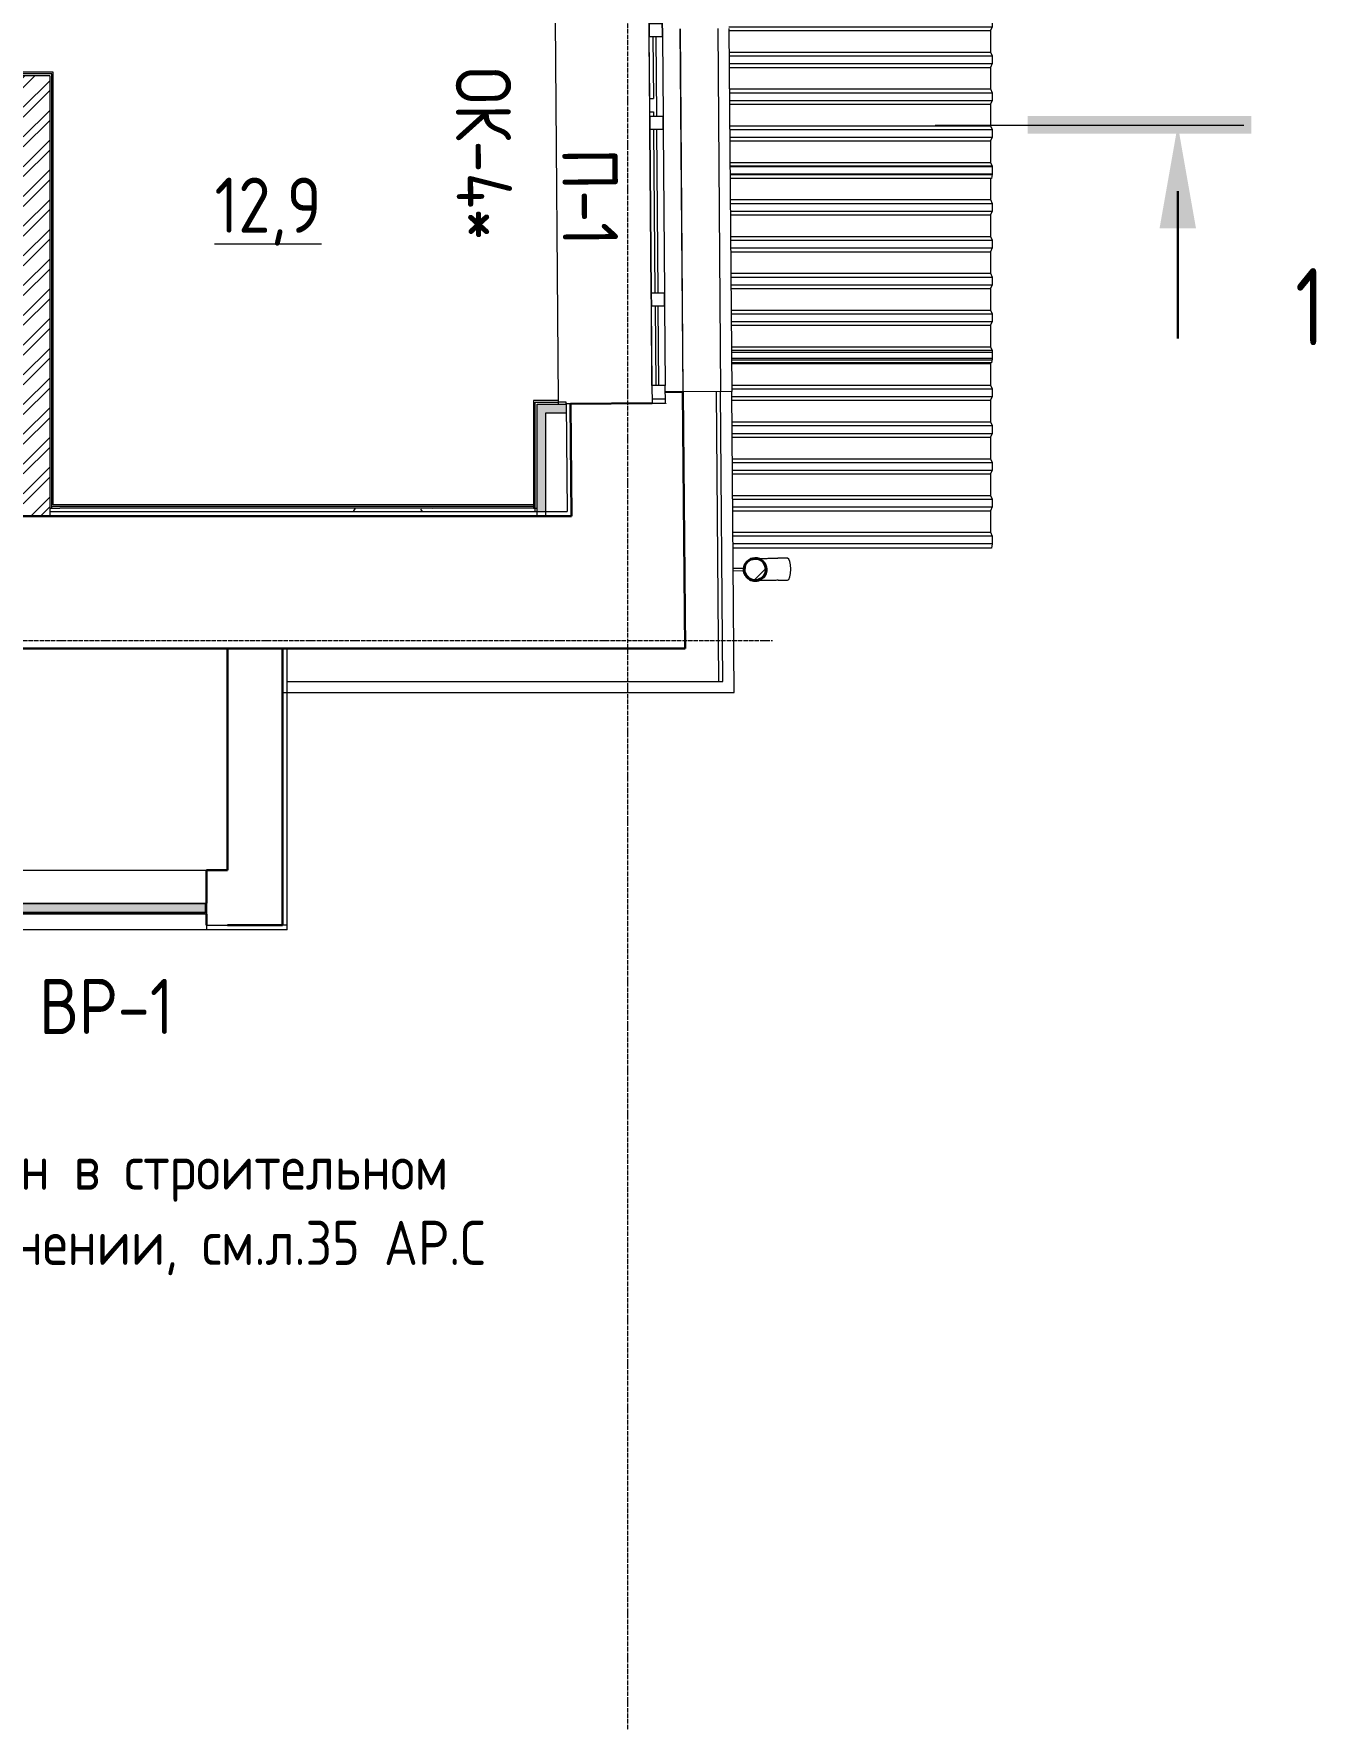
# Model space of a CAD drawing. Header units: millimetres. Extents: x -11345 to 411485, y -9810 to 73012.
# Drawn here: x 84711 to 90522, y 3409 to 11044 of the extents above; entities that cross this region are included whole.
import ezdxf

# ---------------------------------------------------------------- set-up
doc = ezdxf.new("R2010")
doc.units = ezdxf.units.MM
doc.linetypes.add('ADSK_Линия сетки', pattern=[25, 20, -2.5, 0, -2.5])
for name, color, linetype, lineweight in [('_ Окна', 7, 'Continuous', 9), ('Аннотация', 7, 'Continuous', 18), ('Марки окон', 7, 'Continuous', 20), ('Марки помещений', 7, 'Continuous', 20), ('Обобщенные модели', 7, 'Continuous', 18), ('Окна', 7, 'Continuous', 9), ('Оси', 253, 'Continuous', 9), ('Перекрытие', 7, 'Continuous', 9), ('Разрезы', 7, 'Continuous', 9), ('Стены внутренние', 7, 'Continuous', 18), ('Стены наружные', 7, 'Continuous', 18), ('Стены несущие', 7, 'Continuous', 30), ('Стены отделка', 7, 'Continuous', 30), ('Стены штриховка', 7, 'Continuous', 9)]:
    doc.layers.add(name, color=color, linetype=linetype, lineweight=lineweight)
doc.styles.add('GOST Common_2', font='GOST_Common.ttf', dxfattribs={"width": 0.9, "height": 250})
doc.styles.add('GOST Common_4', font='GOST_Common.ttf', dxfattribs={"width": 0.8, "height": 350})
doc.styles.add('GOST Common_6', font='GOST_Common.ttf', dxfattribs={"width": 0.9, "height": 200})

# ---------------------------------------------------------------- blocks, each defined once
blk = doc.blocks.new('Водосток - Тип 1 _карниз больше 490мм_-5167118-План 1-го этажа')
at = {"layer": 'Обобщенные модели', "lineweight": 9}
h = blk.add_hatch(dxfattribs=at)
h.set_pattern_fill('FP_16', color=256, style=0, pattern_type=2)
h.set_pattern_definition([(134.537, (8289.9, -55833.66), (-106.91965, -105.20546), [])])
h.paths.add_polyline_path([(173.7, 148.9), (173.3, 172), (164.1, 191.2), (146.7, 205), (125, 210), (103.3, 205), (85.9, 191.2), (76.3, 171.1), (77.4, 146.5), (85.9, 128.8), (103.3, 115), (126.1, 110.3), (146.7, 115), (164.1, 128.8), (173.6, 148.5)])
at = {"layer": 'Обобщенные модели'}
for p, q in [((75, 306.2), (75, 263.6)), ((175, 263.6), (175, 306.2)), ((120, 109.1), (120, 60)), ((130, 60), (130, 109.1))]:
    blk.add_line(p, q, dxfattribs=at)
at = {"layer": 'Обобщенные модели', "flags": 128}
for points in [[(75, 173), (75, 174.3), (75, 177), (75, 179.8), (75, 182.9), (75, 186.2), (75, 189.7), (75, 193.4), (75, 197.2), (75, 201.3), (75, 205.5), (75, 209.9), (75, 214.4), (75, 219.1), (75, 224), (75, 229), (75, 234.1), (75, 239.3), (75, 244.6), (75, 250.1), (75, 255.6), (75, 261.3), (75, 263.6)], [(175, 263.6), (175, 258), (175, 252.4), (175, 246.9), (175, 241.5), (175, 236.2), (175, 231.1), (175, 226), (175, 221.1), (175, 216.4), (175, 211.8), (175, 207.3), (175, 203), (175, 198.9), (175, 194.9), (175, 191.2), (175, 187.6), (175, 184.3), (175, 181.1), (175, 178.1), (175, 175.4), (175, 173)]]:
    blk.add_lwpolyline(points, dxfattribs=at)
at = {"layer": 'Обобщенные модели'}
for start, end in [(90, 270), (270, 90)]:
    blk.add_arc((125, 160), 52, start, end, dxfattribs=at)
at = {"layer": 'Обобщенные модели', "lineweight": 40}
for start, end in [(90, 270), (270, 90)]:
    blk.add_arc((125, 160), 50, start, end, dxfattribs=at)
at = {"layer": 'Обобщенные модели'}
for start_param, end_param in [(4.712389, 6.283185), (3.141593, 4.712389)]:
    blk.add_ellipse((125, 306.2), major_axis=(-50, 0), ratio=0.309017, start_param=start_param, end_param=end_param, dxfattribs=at)
blk = doc.blocks.new('Roof Cladding - 833x50mm-3052797-План 1-го этажа')
at = {"layer": 'Обобщенные модели'}
for p, q in [((55817.8, 9602.4), (56999.8, 9602.4)), ((55818.1, 9567.4), (56999.8, 9567.4)), ((55818.2, 9550.4), (56991.3, 9550.4)), ((56993.1, 9553.9), (56991.3, 9550.4)), ((56991.3, 9550.4), (56991.3, 9452.7)), ((56999.8, 9567.4), (56998, 9563.8)), ((56999.8, 9602.4), (56999.8, 9567.4)), ((55819, 9452.7), (56991.3, 9452.7)), ((55819.2, 9435.7), (56999.8, 9435.7)), ((55819.5, 9400.7), (56999.8, 9400.7)), ((56991.3, 9452.7), (56999.8, 9435.7)), ((56999.8, 9400.7), (56991.3, 9383.7)), ((56999.8, 9435.7), (56999.8, 9400.7)), ((55819.6, 9383.7), (56991.3, 9383.7)), ((56991.3, 9383.7), (56991.3, 9286)), ((55820.4, 9286), (56991.3, 9286)), ((55820.5, 9269), (56999.8, 9269)), ((56991.3, 9286), (56999.8, 9269)), ((56999.8, 9269), (56999.8, 9234)), ((55820.8, 9234), (56999.8, 9234)), ((55820.9, 9217), (56991.3, 9217)), ((56999.8, 9234), (56991.3, 9217)), ((56991.3, 9217), (56991.3, 9119.3)), ((55821.7, 9119.3), (56991.3, 9119.3)), ((55821.9, 9102.3), (56999.8, 9102.3)), ((56991.3, 9119.3), (56999.8, 9102.3)), ((56999.8, 9102.3), (56999.8, 9067.3)), ((55822.2, 9067.3), (56999.8, 9067.3)), ((55822.3, 9050.3), (56991.3, 9050.3)), ((56999.8, 9067.3), (56991.3, 9050.3)), ((56991.3, 9050.3), (56991.3, 8952.6)), ((55823.1, 8952.6), (56991.3, 8952.6)), ((55823.2, 8935.6), (56999.8, 8935.6)), ((56991.3, 8952.6), (56999.8, 8935.6)), ((56999.8, 8935.6), (56999.8, 8900.6)), ((55823.5, 8900.6), (56999.8, 8900.6)), ((55823.6, 8883.6), (56991.3, 8883.6)), ((56999.8, 8900.6), (56991.3, 8883.6)), ((56991.3, 8883.6), (56991.3, 8785.9)), ((55824.4, 8785.9), (56991.3, 8785.9)), ((56991.3, 8785.9), (56999.8, 8768.9)), ((56999.8, 8768.9), (55824.6, 8768.9)), ((56999.8, 8733.9), (55824.8, 8733.9)), ((56996.3, 8713.9), (55825, 8713.9)), ((56999.8, 8733.9), (56996.3, 8713.9)), ((56999.8, 8768.9), (56999.8, 8733.9))]:
    blk.add_line(p, q, dxfattribs=at)
blk = doc.blocks.new('Roof Cladding - 833x50mm-V24-План 1-го этажа')
at = {"layer": 'Обобщенные модели'}
for p, q in [((55811, 10442.4), (56999.8, 10442.4)), ((55811.3, 10407.4), (56999.8, 10407.4)), ((56991.3, 10388.9), (56991.3, 10292.7)), ((56999.8, 10442.4), (56999.8, 10407.4)), ((55812.2, 10292.7), (56991.3, 10292.7)), ((55812.4, 10275.7), (56999.8, 10275.7)), ((55812.7, 10240.7), (56999.8, 10240.7)), ((56991.3, 10292.7), (56999.8, 10275.7)), ((56999.8, 10240.7), (56991.3, 10223.7)), ((56999.8, 10275.7), (56999.8, 10240.7)), ((55812.8, 10223.7), (56991.3, 10223.7)), ((56991.3, 10223.7), (56991.3, 10126)), ((55813.6, 10126), (56991.3, 10126)), ((55813.7, 10109), (56999.8, 10109)), ((56991.3, 10126), (56999.8, 10109)), ((56999.8, 10109), (56999.8, 10074)), ((55814, 10074), (56999.8, 10074)), ((55814.1, 10057), (56991.3, 10057)), ((56999.8, 10074), (56991.3, 10057)), ((56991.3, 10057), (56991.3, 9959.3)), ((55814.9, 9959.3), (56991.3, 9959.3)), ((55815.1, 9942.3), (56999.8, 9942.3)), ((56991.3, 9959.3), (56999.8, 9942.3)), ((56999.8, 9942.3), (56999.8, 9907.3)), ((55815.4, 9907.3), (56999.8, 9907.3)), ((55815.5, 9890.3), (56991.3, 9890.3)), ((56999.8, 9907.3), (56991.3, 9890.3)), ((56991.3, 9890.3), (56991.3, 9792.6)), ((55816.3, 9792.6), (56991.3, 9792.6)), ((55816.4, 9775.6), (56999.8, 9775.6)), ((56991.3, 9792.6), (56999.8, 9775.6)), ((56999.8, 9775.6), (56999.8, 9740.6)), ((55816.7, 9740.6), (56999.8, 9740.6)), ((55816.8, 9723.6), (56991.3, 9723.6)), ((56999.8, 9740.6), (56991.3, 9723.6)), ((56991.3, 9723.6), (56991.3, 9625.9)), ((55817.6, 9625.9), (56991.3, 9625.9)), ((56991.3, 9625.9), (56999.8, 9608.9)), ((56999.8, 9608.9), (55817.8, 9608.9)), ((56999.8, 9573.9), (55818.1, 9573.9)), ((56996.3, 9553.9), (55818.2, 9553.9)), ((56998, 9563.8), (56996.3, 9553.9)), ((56999.8, 9608.9), (56999.8, 9573.9))]:
    blk.add_line(p, q, dxfattribs=at)
blk = doc.blocks.new('Roof Cladding - 833x50mm-V25-План 1-го этажа')
at = {"layer": 'Обобщенные модели'}
for p, q in [((55804.3, 11277.4), (56999.8, 11277.4)), ((55804.6, 11242.4), (56999.8, 11242.4)), ((56999.8, 11277.4), (56999.8, 11242.4)), ((56991.3, 11223.9), (56991.3, 11127.7)), ((55806.2, 11127.7), (56991.3, 11127.7)), ((55806.2, 11110.7), (56999.8, 11110.7)), ((55806.2, 11075.7), (56999.8, 11075.7)), ((56991.3, 11127.7), (56999.8, 11110.7)), ((56999.8, 11075.7), (56991.3, 11058.7)), ((56999.8, 11110.7), (56999.8, 11075.7)), ((55806.2, 11058.7), (56991.3, 11058.7)), ((56991.3, 11058.7), (56991.3, 10961)), ((55806.8, 10961), (56991.3, 10961)), ((55807, 10944), (56999.8, 10944)), ((56991.3, 10961), (56999.8, 10944)), ((56999.8, 10944), (56999.8, 10909)), ((55807.3, 10909), (56999.8, 10909)), ((55807.4, 10892), (56991.3, 10892)), ((56999.8, 10909), (56991.3, 10892)), ((56991.3, 10892), (56991.3, 10794.3)), ((55808.2, 10794.3), (56991.3, 10794.3)), ((55808.3, 10777.3), (56999.8, 10777.3)), ((56991.3, 10794.3), (56999.8, 10777.3)), ((56999.8, 10777.3), (56999.8, 10742.3)), ((55808.6, 10742.3), (56999.8, 10742.3)), ((55808.7, 10725.3), (56991.3, 10725.3)), ((56999.8, 10742.3), (56991.3, 10725.3)), ((56991.3, 10725.3), (56991.3, 10627.6)), ((55809.5, 10627.6), (56991.3, 10627.6)), ((56991.3, 10627.6), (56999.8, 10610.6)), ((55809.7, 10610.6), (56999.8, 10610.6)), ((55810, 10575.6), (56999.8, 10575.6)), ((55810.1, 10558.6), (56991.3, 10558.6)), ((56999.8, 10575.6), (56991.3, 10558.6)), ((56991.3, 10558.6), (56991.3, 10460.9)), ((56999.8, 10610.6), (56999.8, 10575.6)), ((55810.9, 10460.9), (56991.3, 10460.9)), ((56991.3, 10460.9), (56999.8, 10443.9)), ((56999.8, 10443.9), (55811, 10443.9)), ((56999.8, 10408.9), (55811.3, 10408.9)), ((56996.3, 10388.9), (55811.5, 10388.9)), ((56999.5, 10407.4), (56996.3, 10388.9)), ((56999.8, 10443.9), (56999.8, 10408.9))]:
    blk.add_line(p, q, dxfattribs=at)
blk = doc.blocks.new('окно трехпол с фрамугой - 1700-2320_h_ _нов_ ок4_-4264301-План 1-го этажа')
at = {"layer": '_ Окна', "lineweight": 18}
for p, q in [((-870, 115), (-870, 175)), ((-870, 175), (-790, 175)), ((-790, 175), (-790, 115)), ((-430, 115), (-430, 175)), ((-430, 175), (-370, 175)), ((-370, 175), (-370, 115)), ((370, 115), (370, 175)), ((370, 175), (430, 175)), ((430, 175), (430, 115)), ((790, 175), (790, 115)), ((870, 175), (790, 175)), ((870, 115), (870, 175)), ((-790, 115), (-870, 115)), ((-370, 115), (-430, 115)), ((430, 115), (370, 115)), ((790, 115), (870, 115))]:
    blk.add_line(p, q, dxfattribs=at)
at = {"layer": '_ Окна'}
for p, q in [((-850, 115), (-850, 175)), ((850, 115), (850, 175)), ((-790, 145), (-430, 145)), ((-370, 145), (370, 145)), ((430, 145), (790, 145))]:
    blk.add_line(p, q, dxfattribs=at)
at = {"layer": 'Окна'}
for p, q in [((-870, 175), (-870, 115)), ((-790, 175), (-870, 175)), ((-790, 175), (-430, 175)), ((-370, 175), (-430, 175)), ((-370, 175), (370, 175)), ((430, 175), (370, 175)), ((430, 175), (790, 175)), ((870, 175), (790, 175)), ((870, 115), (870, 175)), ((-870, 115), (-790, 115)), ((-430, 115), (-790, 115)), ((-430, 115), (-370, 115)), ((370, 115), (-370, 115)), ((370, 115), (430, 115)), ((790, 115), (430, 115)), ((790, 115), (870, 115))]:
    blk.add_line(p, q, dxfattribs=at)
blk = doc.blocks.new('Жалюзи помышленые - 900 x700 мм-2348938-План 1-го этажа')
at = {"layer": 'Окна', "true_color": 0x373f43}
for points in [[(-419.1, -21.2), (445, -21.2), (447.5, -18.7), (-447.5, -18.7), (-445, -21.2)], [(445, -61), (445, -21.2), (-445, -21.2), (-445, -61), (442.3, -61)], [(442.3, -63.7), (445, -61), (-445, -61), (-442.3, -63.7), (441.2, -63.7)], [(400, -66.2), (402.5, -63.7), (-402.5, -63.7), (-400, -66.2)], [(-400, -68.7), (400, -68.7), (400, -66.2), (-400, -66.2)]]:
    blk.add_hatch(color=149, dxfattribs=at).paths.add_polyline_path(points)
at = {"layer": '_ Окна', "lineweight": 18}
for p, q in [((-450, -18.7), (-447.5, -18.7)), ((-450, -68.7), (-450, -18.7)), ((-400, -68.7), (-450, -68.7)), ((-447.5, -18.7), (-445, -21.2)), ((-445, -21.2), (-445, -61)), ((-445, -61), (-442.3, -63.7)), ((-442.3, -63.7), (-402.5, -63.7)), ((-402.5, -63.7), (-400, -66.2)), ((-400, -66.2), (-400, -68.7)), ((400, -66.2), (402.5, -63.7)), ((400, -68.7), (400, -66.2)), ((450, -68.7), (400, -68.7)), ((402.5, -63.7), (442.3, -63.7)), ((442.3, -63.7), (445, -61)), ((445, -21.2), (447.5, -18.7)), ((445, -61), (445, -21.2)), ((447.5, -18.7), (450, -18.7)), ((450, -18.7), (450, -68.7))]:
    blk.add_line(p, q, dxfattribs=at)
at = {"layer": 'Окна'}
for p, q in [((-447.5, -18.7), (447.5, -18.7)), ((445, -21.2), (-445, -21.2)), ((445, -61), (-445, -61)), ((-402.5, -63.7), (402.5, -63.7)), ((400, -66.2), (-400, -66.2)), ((400, -68.7), (-400, -68.7))]:
    blk.add_line(p, q, dxfattribs=at)
blk = doc.blocks.new('Окна 24 - Окна 3-2507344-План 1-го этажа')
at = {"layer": 'Окна'}
for p, q in [((55446.8, 10959.8), (55462.8, 10959.9)), ((55449.7, 10600.3), (55447.5, 10879.4)), ((55463.5, 10879.5), (55465.7, 10600.5)), ((55449.7, 10600.3), (55465.7, 10600.5)), ((55450.2, 10539.8), (55466.2, 10540)), ((55450.4, 10519.4), (55450.2, 10539.8)), ((55466.2, 10540), (55466.4, 10519.5)), ((55456.9, 9719.9), (55450.9, 10459.4)), ((55466.9, 10459.5), (55472.9, 9720)), ((55456.9, 9719.9), (55472.9, 9720)), ((55460.3, 9300.4), (55457.4, 9659.4)), ((55473.4, 9659.5), (55476.3, 9300.6)), ((55460.3, 9300.4), (55476.3, 9300.6))]:
    blk.add_line(p, q, dxfattribs=at)
blk = doc.blocks.new('Разрез - Номер вида сзади_3_5 мм-16063-План 1-го этажа')
at = {"layer": 'Разрезы'}
for points in [[(9.798, 0.404), (9.798, -0.394), (-0.333, -0.394), (-0.333, 0.404)], [(2.176, -4.675), (3, 0), (3.824, -4.675)]]:
    blk.add_hatch(color=256, dxfattribs=at).paths.add_polyline_path(points)
at = {"layer": 'Разрезы', "lineweight": 30}
blk.add_line((3, -3), (3, -9.663), dxfattribs=at)
blk = doc.blocks.new('оси')
at = {"layer": 'Оси', "linetype": 'ADSK_Линия сетки'}
for p, q in [((61850, -6855.047), (61850, 46377.998)), ((-5146.135, 10450), (62505.288, 10450))]:
    blk.add_line(p, q, dxfattribs=at)

msp = doc.modelspace()

# ---------------------------------------------------------------- hatches: boundary and pattern name
at = {"layer": 'Стены внутренние'}
for points in [[(86991.32428, 9326.82395), (87123.89252, 9326.82395), (87123.57324, 9366.82395), (86991.32428, 9366.23131)], [(87027.30821, 8879.42881), (87031.32428, 8879.42881), (87031.32428, 9326.82395), (86991.32428, 9326.82395), (86991.32428, 8879.42881)]]:
    msp.add_hatch(color=256, dxfattribs=at).paths.add_polyline_path(points)
at = {"layer": 'Стены внутренние', "lineweight": 9}
h = msp.add_hatch(dxfattribs=at)
h.set_pattern_fill('FP_12', color=256, style=0, pattern_type=2)
h.set_pattern_definition([(0, (32053.86, 0), (406.4, 101.6), [33.528, -271.272, 33.528, -271.272, -1625.6]), (0, (32053.86, 0), (406.4, 101.6), [-609.6, 33.528, -576.072, 33.528, -271.272, -711.2]), (0, (32053.86, 0), (406.4, 101.6), [-1524, 33.528, -169.672, 33.528, -474.472]), (120, (32206.26, 50.8), (-291.18818, 301.15272), [33.528, -271.272, 33.528, -271.272, -1625.6]), (120, (32206.26, 50.8), (-291.18818, 301.15272), [-609.6, 33.528, -576.072, 33.528, -271.272, -711.2]), (120, (32206.26, 50.8), (-291.18818, 301.15272), [-1524, 33.528, -169.672, 33.528, -474.472]), (240, (32257.06, 254), (-115.21182, -402.75272), [33.528, -271.272, 33.528, -271.272, -1625.6]), (240, (32257.06, 254), (-115.21182, -402.75272), [-609.6, 33.528, -576.072, 33.528, -271.272, -711.2]), (240, (32257.06, 254), (-115.21182, -402.75272), [-1524, 33.528, -169.672, 33.528, -474.472])])
h.paths.add_polyline_path([(86540.61065, 8879.42881), (86983.37428, 8879.42881), (86983.37428, 8894.42881), (84813.86393, 8894.42881), (84813.86393, 8879.42881), (85485.02467, 8879.42881)])
at = {"layer": 'Стены штриховка'}
h = msp.add_hatch(dxfattribs=at)
h.set_pattern_fill('ANSI32', color=256, scale=10)
h.paths.add_polyline_path([(84783.86393, 10853.77931), (83086.75688, 10853.77931), (82793.5456, 10853.77931), (82793.5456, 10733.77931), (84647.96393, 10733.77931), (84663.86393, 10733.77931), (84663.86393, 8859.42881), (84783.86393, 8859.42881)])
h.paths.add_polyline_path([(81763.5456, 10853.77931), (81242.23364, 10853.77931), (81242.59968, 10733.77931), (81627.6456, 10733.77931), (81763.5456, 10733.77931)])
h.paths.add_polyline_path([(81747.6456, 10733.77931), (81627.6456, 10733.77931), (81627.6456, 10368.77931), (81243.71306, 10368.77931), (81244.0791, 10248.77931), (81747.6456, 10248.77931)])

# ---------------------------------------------------------------- linework, layer by layer
at = {"layer": 'Перекрытие'}
msp.add_line((87088.5663, 9367.01778), (87123.56515, 9367.30084), dxfattribs=at)
at = {"layer": 'Разрезы', "lineweight": 20}
msp.add_line((88794.74215, 10630.75439), (90194.03039, 10630.75439), dxfattribs=at)
at = {"layer": 'Стены внутренние'}
for p, q in [((87088.43927, 9382.72395), (87074.49413, 11106.96087)), ((87639.12021, 11066.52594), (87652.42407, 9421.57974)), ((87123.50357, 9374.91548), (87088.50471, 9374.63242)), ((87123.56515, 9367.30084), (87123.50357, 9374.91548)), ((84593.86393, 7255.54074), (85493.86393, 7255.54074))]:
    msp.add_line(p, q, dxfattribs=at)
at = {"layer": 'Стены наружные'}
for p, q in [((87653.14345, 9421.58555), (87639.83959, 11066.53176)), ((87809.83534, 11067.74487), (87823.13789, 9422.96042)), ((87859.83239, 11068.31099), (87873.13625, 9423.36479)), ((85858.86393, 6985.54074), (84248.86675, 6985.54074)), ((85493.86393, 7005.54074), (85493.86393, 6985.54074)), ((85858.86393, 7005.54074), (85838.86393, 7005.54074)), ((85858.86393, 6985.54074), (85858.86393, 7005.54074))]:
    msp.add_line(p, q, dxfattribs=at)
at = {"layer": 'Стены несущие'}
for p, q in [((87652.42407, 9421.57974), (87572.42668, 9420.93274)), ((87661.82321, 8259.42881), (87652.42407, 9421.57974)), ((87512.83302, 9370.44913), (87142.84512, 9367.45677)), ((87142.84512, 9367.45677), (87142.85321, 9366.4568)), ((87142.85321, 9366.4568), (87143.57259, 9366.46262)), ((87143.57259, 9366.46262), (87147.67333, 8859.42881)), ((87572.83914, 9369.93441), (87572.83106, 9370.93437)), ((87147.67333, 8859.42881), (81248.26853, 8859.42881)), ((81320.09646, 8259.42881), (87661.82321, 8259.42881)), ((85588.86393, 8259.42881), (85588.86393, 7255.54074)), ((85838.86393, 8259.42881), (85838.86393, 7005.54074)), ((85588.86393, 7255.54074), (85493.86393, 7255.54074)), ((85493.86393, 7255.54074), (85493.86393, 7105.54074)), ((85493.86393, 7055.54074), (85493.86393, 7005.54074)), ((85588.86393, 7005.54074), (85838.86393, 7005.54074))]:
    msp.add_line(p, q, dxfattribs=at)
at = {"layer": 'Стены отделка', "lineweight": 9}
for p, q in [((84783.86393, 10853.77931), (83086.75688, 10853.77931)), ((84799.76393, 10869.67931), (83102.65688, 10869.67931)), ((84783.86393, 10853.77931), (84783.86393, 8859.42881)), ((84799.76393, 8910.32881), (84799.76393, 10869.67931)), ((87873.13625, 9423.36479), (87653.14345, 9421.58555)), ((87653.14345, 9421.58555), (87662.54264, 8259.42881)), ((87833.76136, 8109.42881), (87823.13789, 9422.96042)), ((87884.16738, 8059.42881), (87873.13625, 9423.36479)), ((87088.43927, 9382.72395), (86975.42428, 9382.72395)), ((86975.42428, 9382.72395), (86975.42428, 8894.87881)), ((86991.32428, 9366.82395), (87124.60097, 9366.82395)), ((86991.32428, 8859.42881), (86991.32428, 9366.82395)), ((87031.32428, 8859.42881), (87031.32428, 9326.82395)), ((87031.32428, 9326.82395), (87124.60097, 9326.82395)), ((87088.56786, 9366.82395), (87088.43927, 9382.72395)), ((87142.84512, 9367.45677), (87123.56515, 9367.30084)), ((87123.56515, 9367.30084), (87127.51092, 8879.42881)), ((87124.60097, 9326.82395), (87124.60097, 9366.82395)), ((87143.57259, 9366.46262), (87143.5645, 9367.46259)), ((84783.86393, 8894.42881), (84829.76393, 8894.42881)), ((84783.86393, 8879.42881), (87127.51092, 8879.42881)), ((86983.37428, 8910.32881), (84799.76393, 8910.32881)), ((86975.42428, 8894.87881), (86991.32428, 8894.87881)), ((86983.37428, 8879.42881), (86983.37428, 8910.32881)), ((85858.86393, 7005.54074), (85858.86393, 8259.42881)), ((87662.54264, 8259.42881), (87661.82321, 8259.42881)), ((85858.86393, 8109.42881), (87833.76136, 8109.42881)), ((85838.86393, 8059.42881), (87884.16738, 8059.42881))]:
    msp.add_line(p, q, dxfattribs=at)
at = {"layer": 'Стены штриховка'}
for p, q in [((84792.86393, 10862.77931), (83095.75688, 10862.77931)), ((84792.86393, 8894.42881), (84792.86393, 10862.77931)), ((87803.13854, 9422.79867), (87813.7607, 8109.42881)), ((86982.32428, 9375.82395), (87088.49507, 9375.82395)), ((86982.32428, 8894.87881), (86982.32428, 9375.82395)), ((86983.37428, 8903.42881), (84792.86393, 8903.42881)), ((86983.37428, 8894.42881), (84829.76393, 8894.42881)), ((85493.86393, 7005.54074), (85588.86393, 7005.54074))]:
    msp.add_line(p, q, dxfattribs=at)

# ---------------------------------------------------------------- block references
msp.add_blockref('оси', (25553.42928, -2155))
at = {"layer": 'Обобщенные модели'}
for name in ['Roof Cladding - 833x50mm-V25-План 1-го этажа', 'Roof Cladding - 833x50mm-V24-План 1-го этажа', 'Roof Cladding - 833x50mm-3052797-План 1-го этажа']:
    msp.add_blockref(name, (32053.86393, 0), dxfattribs=at)
at = {"layer": 'Обобщенные модели', "rotation": 270.4633818725631}
msp.add_blockref('Водосток - Тип 1 _карниз больше 490мм_-5167118-План 1-го этажа', (87818.65158, 8741.18374), dxfattribs=at)
at = {"layer": 'Окна', "rotation": 270.4633818725635}
msp.add_blockref('окно трехпол с фрамугой - 1700-2320_h_ _нов_ ок4_-4264301-План 1-го этажа', (87390.8007, 10239.49062), dxfattribs=at)
at = {"layer": 'Окна'}
for name, p in [('Окна 24 - Окна 3-2507344-План 1-го этажа', (32052.64245, 151.02936)), ('Жалюзи помышленые - 900 x700 мм-2348938-План 1-го этажа', (85043.86393, 7124.19074))]:
    msp.add_blockref(name, p, dxfattribs=at)
at = {"layer": 'Разрезы', "lineweight": 50, "extrusion": (0, 0, -1), "xscale": 99.99999999999993, "yscale": 99.99999999999993, "zscale": 99.99999999999993}
msp.add_blockref('Разрез - Номер вида сзади_3_5 мм-16063-План 1-го этажа', (-90194.03039, 10630.75439), dxfattribs=at)

# ---------------------------------------------------------------- texts
at = {"layer": 'Аннотация', "lineweight": 9, "insert": (84006.38204, 6008.00822), "char_height": 200, "width": 2898.9, "attachment_point": 1, "line_spacing_factor": 1.022766, "style": 'GOST Common_6'}
msp.add_mtext('\\pxt1.8,3.6,5.4,7.2,9,10.8,12.6,14.4,16.2,18,19.8,21.6,23.4,25.2,27,28.8,30.6,32.4,34.2,36,37.8,39.6,41.4,43.2,45,46.8,48.6,50.4,52.2,54,55.8,57.6;{Поддон в строительном исполнении, см.л.35 АР.С}', dxfattribs=at)
at = {"layer": 'Марки окон', "lineweight": 9, "char_height": 250, "attachment_point": 5, "rotation": 270.463381873, "line_spacing_factor": 1.022766, "style": 'GOST Common_2'}
for s, insert, width in [('\\pxqc,t1.8,3.6,5.4,7.2,9,10.8,12.6,14.4,16.2,18,19.8,21.6,23.4,25.2,27,28.8,30.6,32.4,34.2,36,37.8,39.6,41.4,43.2,45,46.8,48.6,50.4,52.2,54,55.8,57.6;{ОК-4*}', (86750.4049, 10500.85513), 857.7), ('\\pxqc,t1.8,3.6,5.4,7.2,9,10.8,12.6,14.4,16.2,18,19.8,21.6,23.4,25.2,27,28.8,30.6,32.4,34.2,36,37.8,39.6,41.4,43.2,45,46.8,48.6,50.4,52.2,54,55.8,57.6;{П-1}', (87231.45002, 10304.48914), 458.1)]:
    msp.add_mtext(s, dxfattribs=dict(at, insert=insert, width=width))
at = {"layer": 'Марки окон', "lineweight": 9, "insert": (85040.25653, 6637.87173), "char_height": 250, "width": 643.5, "attachment_point": 5, "line_spacing_factor": 1.022766, "style": 'GOST Common_2'}
msp.add_mtext('\\pxqc,t1.8,3.6,5.4,7.2,9,10.8,12.6,14.4,16.2,18,19.8,21.6,23.4,25.2,27,28.8,30.6,32.4,34.2,36,37.8,39.6,41.4,43.2,45,46.8,48.6,50.4,52.2,54,55.8,57.6;{ВР-1}', dxfattribs=at)
at = {"layer": 'Марки помещений', "lineweight": 9, "insert": (85773.01756, 10238.5562), "char_height": 250, "width": 518.4, "attachment_point": 5, "line_spacing_factor": 1.022766, "style": 'GOST Common_2'}
msp.add_mtext('\\pxqc,t1.8,3.6,5.4,7.2,9,10.8,12.6,14.4,16.2,18,19.8,21.6,23.4,25.2,27,28.8,30.6,32.4,34.2,36,37.8,39.6,41.4,43.2,45,46.8,48.6,50.4,52.2,54,55.8,57.6;{\\L12,9}', dxfattribs=at)
at = {"layer": 'Разрезы', "insert": (90492.86683, 9807.62229), "char_height": 350, "width": 143.2, "attachment_point": 5, "line_spacing_factor": 1.022766, "style": 'GOST Common_4'}
msp.add_mtext('\\pxqc,t2.90286,5.80571,8.70857,11.61143,14.51429,17.41714,20.32,23.22286,26.12571,29.02857,31.93143,34.83429,37.73714,40.64,43.54286,46.44571,49.34857,52.25143,55.15429,58.05714,60.96,63.86286,66.76571,69.66857,72.57143,75.47429,78.37714,81.28,84.18286,87.08571,89.98857,92.89143;{1}', dxfattribs=at)

doc.saveas('drawing.dxf')
